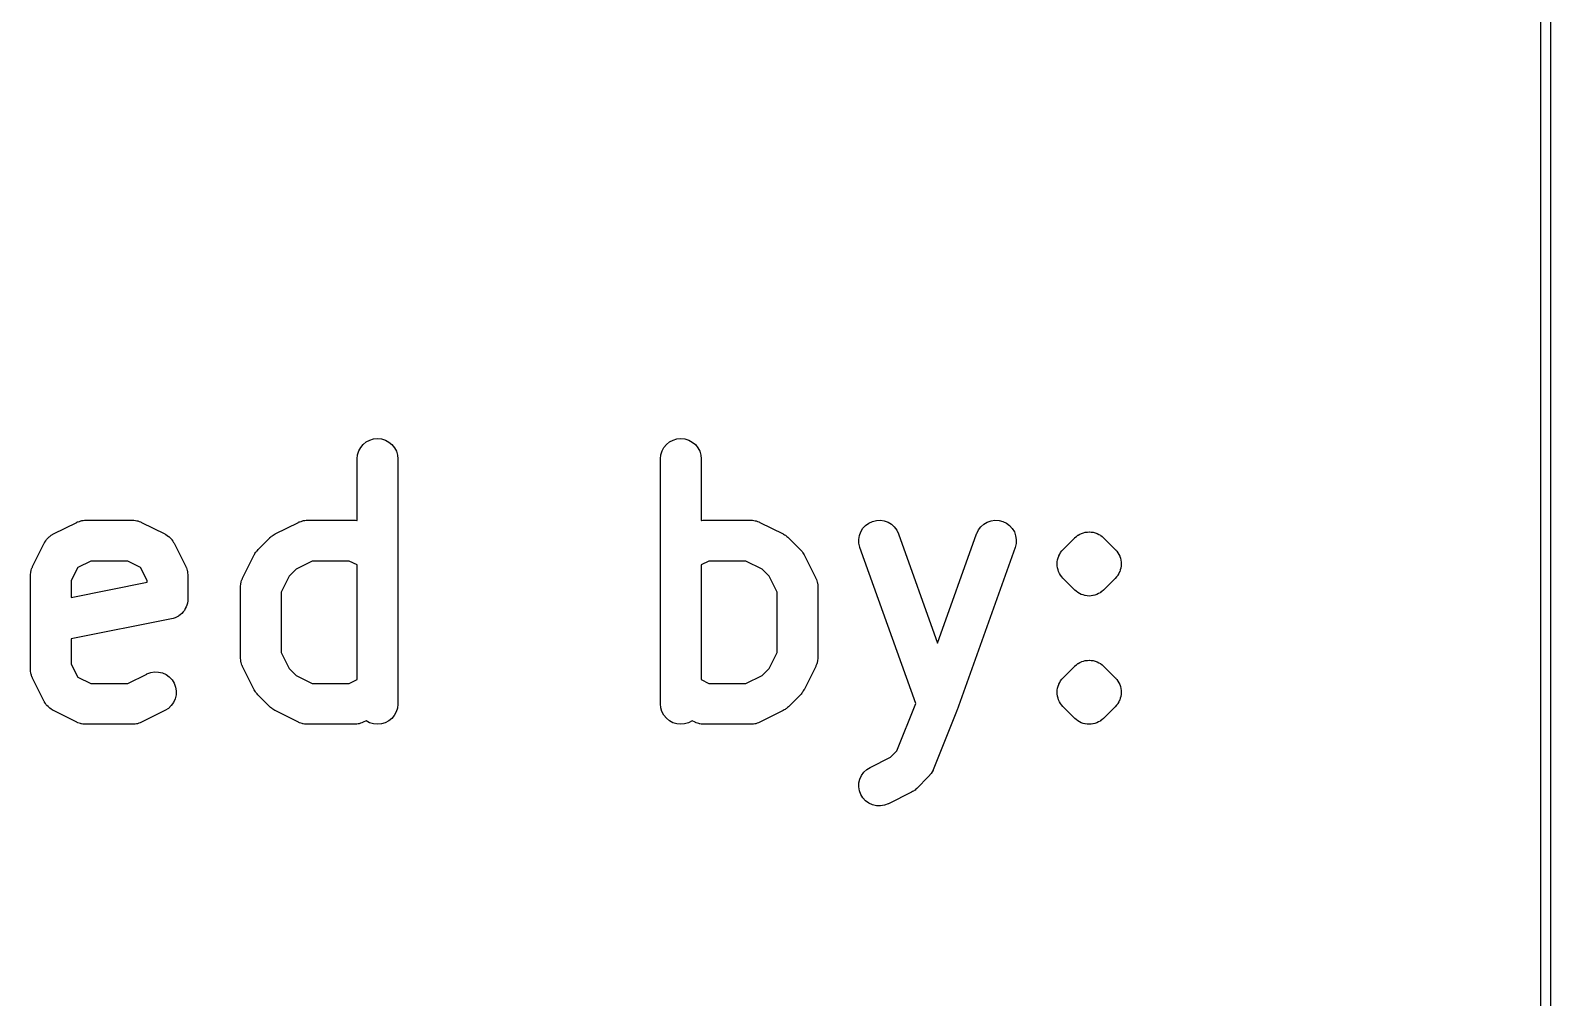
# Model space of a CAD drawing. Extents: x 60 to 191, y -145 to -39.
# Drawn here: x 171.95 to 190.56, y -130.18 to -118.33 of the extents above; entities that cross this region are included whole.
import ezdxf

# ---------------------------------------------------------------- set-up
doc = ezdxf.new("R2010")
doc.units = 0
doc.header["$MEASUREMENT"] = 0
doc.layers.add('BLACK', color=7, linetype='CONTINUOUS')

msp = doc.modelspace()

# ---------------------------------------------------------------- linework, layer by layer
at = {"layer": 'BLACK', "linetype": 'CONTINUOUS'}
for p, q in [((190.56, -38.8649), (190.56, -144.777)), ((190.44, -144.72), (190.44, -38.922)), ((175.99, -123.438), (176.021, -123.401)), ((176.021, -123.401), (176.059, -123.37)), ((176.059, -123.37), (176.102, -123.347)), ((176.102, -123.347), (176.149, -123.334)), ((176.149, -123.334), (176.198, -123.329)), ((176.198, -123.329), (176.246, -123.334)), ((176.246, -123.334), (176.293, -123.349)), ((176.293, -123.349), (176.336, -123.372)), ((176.336, -123.372), (176.373, -123.403)), ((176.373, -123.403), (176.404, -123.441)), ((179.704, -123.438), (179.735, -123.401)), ((179.735, -123.401), (179.773, -123.37)), ((179.773, -123.37), (179.817, -123.347)), ((179.817, -123.347), (179.863, -123.334)), ((179.863, -123.334), (179.912, -123.329)), ((179.912, -123.329), (179.961, -123.334)), ((179.961, -123.334), (180.007, -123.349)), ((180.007, -123.349), (180.05, -123.372)), ((180.05, -123.372), (180.088, -123.403)), ((180.088, -123.403), (180.119, -123.441)), ((175.946, -123.576), (175.951, -123.527)), ((175.946, -123.579), (175.946, -123.576)), ((175.946, -124.333), (175.946, -123.579)), ((175.951, -123.527), (175.966, -123.481)), ((175.966, -123.481), (175.99, -123.438)), ((176.404, -123.441), (176.427, -123.484)), ((176.427, -123.484), (176.441, -123.531)), ((176.441, -123.531), (176.446, -123.579)), ((176.446, -123.579), (176.446, -126.579)), ((179.66, -123.576), (179.666, -123.527)), ((179.66, -123.579), (179.66, -123.576)), ((179.66, -126.579), (179.66, -123.579)), ((179.666, -123.527), (179.681, -123.481)), ((179.681, -123.481), (179.704, -123.438)), ((180.119, -123.441), (180.141, -123.484)), ((180.141, -123.484), (180.156, -123.531)), ((180.156, -123.531), (180.16, -123.579)), ((180.16, -123.579), (180.16, -124.333)), ((172.546, -124.343), (172.562, -124.337)), ((172.562, -124.337), (172.569, -124.336)), ((172.569, -124.336), (172.576, -124.334)), ((172.576, -124.334), (172.593, -124.332)), ((172.593, -124.332), (172.61, -124.33)), ((172.61, -124.33), (172.617, -124.33)), ((172.617, -124.33), (172.625, -124.329)), ((172.625, -124.329), (173.196, -124.329)), ((173.196, -124.329), (173.199, -124.329)), ((173.199, -124.329), (173.207, -124.33)), ((173.207, -124.33), (173.214, -124.33)), ((173.214, -124.33), (173.231, -124.333)), ((173.231, -124.333), (173.248, -124.335)), ((173.248, -124.335), (173.255, -124.337)), ((173.255, -124.337), (173.262, -124.338)), ((173.262, -124.338), (173.278, -124.344)), ((175.26, -124.343), (175.276, -124.337)), ((175.276, -124.337), (175.283, -124.336)), ((175.283, -124.336), (175.29, -124.334)), ((175.29, -124.334), (175.307, -124.332)), ((175.307, -124.332), (175.324, -124.33)), ((175.324, -124.33), (175.332, -124.33)), ((175.332, -124.33), (175.339, -124.329)), ((175.339, -124.329), (175.91, -124.329)), ((175.91, -124.329), (175.914, -124.329)), ((175.914, -124.329), (175.921, -124.33)), ((175.921, -124.33), (175.928, -124.33)), ((175.928, -124.33), (175.945, -124.333)), ((175.945, -124.333), (175.946, -124.333)), ((180.16, -124.333), (180.164, -124.332)), ((180.164, -124.332), (180.181, -124.33)), ((180.181, -124.33), (180.189, -124.33)), ((180.189, -124.33), (180.196, -124.329)), ((180.196, -124.329), (180.767, -124.329)), ((180.767, -124.329), (180.771, -124.329)), ((180.771, -124.329), (180.778, -124.33)), ((180.778, -124.33), (180.786, -124.33)), ((180.786, -124.33), (180.802, -124.333)), ((180.802, -124.333), (180.819, -124.335)), ((180.819, -124.335), (180.826, -124.337)), ((180.826, -124.337), (180.834, -124.338)), ((180.834, -124.338), (180.85, -124.344)), ((182.256, -124.343), (182.304, -124.332)), ((182.304, -124.332), (182.353, -124.33)), ((182.353, -124.33), (182.401, -124.337)), ((182.401, -124.337), (182.447, -124.354)), ((183.663, -124.352), (183.709, -124.336)), ((183.709, -124.336), (183.757, -124.329)), ((183.757, -124.329), (183.806, -124.332)), ((183.806, -124.332), (183.853, -124.344)), ((172.182, -124.528), (172.186, -124.524)), ((172.186, -124.524), (172.202, -124.514)), ((172.202, -124.514), (172.218, -124.503)), ((172.218, -124.503), (172.222, -124.501)), ((172.222, -124.501), (172.227, -124.498)), ((172.227, -124.498), (172.513, -124.356)), ((172.513, -124.356), (172.516, -124.354)), ((172.516, -124.354), (172.523, -124.351)), ((172.523, -124.351), (172.529, -124.348)), ((172.529, -124.348), (172.546, -124.343)), ((173.278, -124.344), (173.294, -124.349)), ((173.294, -124.349), (173.301, -124.353)), ((173.301, -124.353), (173.308, -124.356)), ((173.308, -124.356), (173.594, -124.498)), ((173.594, -124.498), (173.597, -124.5)), ((173.597, -124.5), (173.601, -124.503)), ((173.601, -124.503), (173.606, -124.505)), ((173.606, -124.505), (173.622, -124.516)), ((173.622, -124.516), (173.638, -124.527)), ((173.638, -124.527), (173.641, -124.53)), ((174.89, -124.534), (174.9, -124.524)), ((174.9, -124.524), (174.909, -124.519)), ((174.909, -124.519), (174.917, -124.512)), ((174.917, -124.512), (174.929, -124.506)), ((174.929, -124.506), (174.941, -124.498)), ((174.941, -124.498), (175.227, -124.356)), ((175.227, -124.356), (175.23, -124.354)), ((175.23, -124.354), (175.237, -124.351)), ((175.237, -124.351), (175.244, -124.348)), ((175.244, -124.348), (175.26, -124.343)), ((180.85, -124.344), (180.866, -124.349)), ((180.866, -124.349), (180.872, -124.353)), ((180.872, -124.353), (180.879, -124.356)), ((180.879, -124.356), (181.165, -124.498)), ((181.165, -124.498), (181.168, -124.5)), ((181.168, -124.5), (181.18, -124.508)), ((181.18, -124.508), (181.192, -124.514)), ((181.192, -124.514), (181.2, -124.521)), ((181.2, -124.521), (181.209, -124.527)), ((181.209, -124.527), (181.219, -124.536)), ((182.089, -124.564), (182.097, -124.516)), ((182.097, -124.516), (182.114, -124.47)), ((182.114, -124.47), (182.14, -124.428)), ((182.14, -124.428), (182.173, -124.392)), ((182.173, -124.392), (182.212, -124.364)), ((182.212, -124.364), (182.256, -124.343)), ((182.447, -124.354), (182.488, -124.379)), ((182.488, -124.379), (182.524, -124.412)), ((182.524, -124.412), (182.553, -124.451)), ((182.553, -124.451), (182.574, -124.495)), ((182.574, -124.495), (183.053, -125.836)), ((183.053, -125.836), (183.532, -124.495)), ((183.532, -124.495), (183.533, -124.492)), ((183.533, -124.492), (183.555, -124.448)), ((183.555, -124.448), (183.584, -124.409)), ((183.584, -124.409), (183.621, -124.377)), ((183.621, -124.377), (183.663, -124.352)), ((183.853, -124.344), (183.897, -124.365)), ((183.897, -124.365), (183.936, -124.395)), ((183.936, -124.395), (183.969, -124.431)), ((183.969, -124.431), (183.994, -124.473)), ((183.994, -124.473), (184.01, -124.519)), ((184.01, -124.519), (184.017, -124.567)), ((184.754, -124.528), (184.773, -124.513)), ((184.773, -124.513), (184.773, -124.513)), ((184.773, -124.513), (184.773, -124.513)), ((184.773, -124.513), (184.774, -124.513)), ((184.774, -124.512), (184.795, -124.502)), ((184.774, -124.513), (184.774, -124.512)), ((184.795, -124.502), (184.816, -124.491)), ((184.816, -124.491), (184.816, -124.49)), ((184.816, -124.49), (184.817, -124.49)), ((184.817, -124.49), (184.84, -124.483)), ((184.817, -124.49), (184.817, -124.49)), ((184.817, -124.49), (184.817, -124.49)), ((184.84, -124.483), (184.863, -124.477)), ((184.863, -124.477), (184.863, -124.476)), ((184.863, -124.476), (184.864, -124.476)), ((184.863, -124.477), (184.863, -124.477)), ((184.864, -124.476), (184.888, -124.474)), ((184.864, -124.476), (184.864, -124.476)), ((184.888, -124.474), (184.911, -124.472)), ((184.911, -124.472), (184.912, -124.472)), ((184.912, -124.472), (184.912, -124.472)), ((184.912, -124.472), (184.912, -124.472)), ((184.912, -124.472), (184.913, -124.472)), ((184.913, -124.472), (184.936, -124.475)), ((184.936, -124.475), (184.96, -124.477)), ((184.96, -124.477), (184.96, -124.477)), ((184.96, -124.477), (184.961, -124.477)), ((184.961, -124.477), (184.961, -124.477)), ((184.961, -124.477), (184.961, -124.477)), ((184.961, -124.477), (184.984, -124.484)), ((184.984, -124.484), (185.006, -124.491)), ((185.006, -124.491), (185.007, -124.491)), ((185.007, -124.491), (185.007, -124.492)), ((185.007, -124.492), (185.008, -124.492)), ((185.008, -124.492), (185.008, -124.492)), ((185.008, -124.492), (185.029, -124.503)), ((185.029, -124.503), (185.049, -124.514)), ((185.049, -124.514), (185.05, -124.515)), ((185.05, -124.515), (185.05, -124.515)), ((185.05, -124.515), (185.05, -124.515)), ((185.05, -124.515), (185.051, -124.515)), ((185.051, -124.515), (185.069, -124.53)), ((171.972, -124.896), (172.115, -124.61)), ((172.115, -124.61), (172.117, -124.607)), ((172.117, -124.607), (172.12, -124.603)), ((172.12, -124.603), (172.122, -124.598)), ((172.122, -124.598), (172.133, -124.582)), ((172.133, -124.582), (172.143, -124.566)), ((172.143, -124.566), (172.147, -124.562)), ((172.147, -124.562), (172.15, -124.558)), ((172.15, -124.558), (172.164, -124.545)), ((172.164, -124.545), (172.177, -124.531)), ((172.177, -124.531), (172.182, -124.528)), ((173.641, -124.53), (173.646, -124.533)), ((173.646, -124.533), (173.659, -124.547)), ((173.659, -124.547), (173.673, -124.561)), ((173.673, -124.561), (173.676, -124.565)), ((173.676, -124.565), (173.679, -124.569)), ((173.679, -124.569), (173.689, -124.585)), ((173.689, -124.585), (173.7, -124.601)), ((173.7, -124.601), (173.702, -124.606)), ((173.702, -124.606), (173.705, -124.61)), ((173.705, -124.61), (173.848, -124.896)), ((174.709, -124.718), (174.715, -124.709)), ((174.715, -124.709), (174.725, -124.699)), ((174.725, -124.699), (174.734, -124.688)), ((174.734, -124.688), (174.876, -124.545)), ((174.876, -124.545), (174.879, -124.543)), ((174.879, -124.543), (174.89, -124.534)), ((181.219, -124.536), (181.23, -124.545)), ((181.23, -124.545), (181.373, -124.688)), ((181.373, -124.688), (181.375, -124.691)), ((181.375, -124.691), (181.384, -124.702)), ((181.384, -124.702), (181.394, -124.712)), ((181.394, -124.712), (181.399, -124.721)), ((182.091, -124.612), (182.089, -124.564)), ((182.102, -124.66), (182.091, -124.612)), ((182.103, -124.663), (182.102, -124.66)), ((182.786, -126.574), (182.103, -124.663)), ((184.003, -124.663), (183.289, -126.663)), ((184.015, -124.616), (184.003, -124.663)), ((184.017, -124.567), (184.015, -124.616)), ((184.561, -124.724), (184.576, -124.706)), ((184.576, -124.706), (184.591, -124.688)), ((184.591, -124.688), (184.734, -124.545)), ((184.734, -124.545), (184.735, -124.544)), ((184.735, -124.544), (184.735, -124.543)), ((184.735, -124.543), (184.735, -124.543)), ((184.735, -124.543), (184.735, -124.543)), ((184.735, -124.543), (184.736, -124.543)), ((184.735, -124.544), (184.735, -124.544)), ((184.735, -124.544), (184.735, -124.544)), ((184.736, -124.543), (184.754, -124.528)), ((185.069, -124.53), (185.087, -124.545)), ((185.087, -124.545), (185.23, -124.688)), ((185.23, -124.688), (185.231, -124.689)), ((185.231, -124.689), (185.231, -124.689)), ((185.231, -124.689), (185.231, -124.689)), ((185.231, -124.689), (185.232, -124.691)), ((185.232, -124.691), (185.247, -124.709)), ((185.247, -124.709), (185.262, -124.727)), ((171.97, -124.903), (171.972, -124.896)), ((172.684, -124.829), (172.525, -124.908)), ((173.137, -124.829), (172.684, -124.829)), ((173.295, -124.908), (173.137, -124.829)), ((173.848, -124.896), (173.85, -124.899)), ((173.85, -124.899), (173.852, -124.906)), ((174.544, -125.039), (174.687, -124.753)), ((174.687, -124.753), (174.688, -124.75)), ((174.688, -124.75), (174.696, -124.738)), ((174.696, -124.738), (174.703, -124.726)), ((174.703, -124.726), (174.709, -124.718)), ((175.398, -124.829), (175.201, -124.927)), ((175.851, -124.829), (175.398, -124.829)), ((175.946, -124.877), (175.851, -124.829)), ((175.946, -126.282), (175.946, -124.877)), ((180.255, -124.829), (180.16, -124.877)), ((180.16, -124.877), (180.16, -126.282)), ((180.708, -124.829), (180.255, -124.829)), ((180.905, -124.927), (180.708, -124.829)), ((181.399, -124.721), (181.406, -124.729)), ((181.406, -124.729), (181.412, -124.741)), ((181.412, -124.741), (181.42, -124.753)), ((181.42, -124.753), (181.562, -125.039)), ((184.517, -124.862), (184.52, -124.839)), ((184.518, -124.863), (184.517, -124.862)), ((184.517, -124.864), (184.518, -124.863)), ((184.52, -124.887), (184.517, -124.864)), ((184.52, -124.839), (184.522, -124.815)), ((184.522, -124.911), (184.52, -124.887)), ((184.522, -124.815), (184.523, -124.815)), ((184.523, -124.814), (184.53, -124.791)), ((184.523, -124.815), (184.523, -124.814)), ((184.53, -124.791), (184.537, -124.769)), ((184.537, -124.767), (184.549, -124.747)), ((184.537, -124.768), (184.537, -124.767)), ((184.537, -124.769), (184.537, -124.768)), ((184.549, -124.747), (184.56, -124.726)), ((184.56, -124.725), (184.561, -124.724)), ((184.56, -124.726), (184.56, -124.725)), ((185.262, -124.727), (185.262, -124.728)), ((185.262, -124.728), (185.263, -124.729)), ((185.263, -124.729), (185.274, -124.75)), ((185.274, -124.75), (185.285, -124.77)), ((185.285, -124.77), (185.285, -124.771)), ((185.285, -124.771), (185.285, -124.772)), ((185.285, -124.772), (185.292, -124.795)), ((185.292, -124.795), (185.299, -124.817)), ((185.301, -124.891), (185.298, -124.914)), ((185.299, -124.817), (185.299, -124.818)), ((185.299, -124.818), (185.299, -124.819)), ((185.299, -124.819), (185.301, -124.842)), ((185.301, -124.842), (185.303, -124.866)), ((185.303, -124.867), (185.301, -124.891)), ((185.303, -124.866), (185.303, -124.867)), ((185.303, -124.867), (185.303, -124.867)), ((171.946, -125.004), (171.947, -124.997)), ((171.946, -125.008), (171.946, -125.004)), ((171.946, -126.151), (171.946, -125.008)), ((171.947, -124.99), (171.95, -124.973)), ((171.947, -124.997), (171.947, -124.99)), ((171.95, -124.973), (171.951, -124.956)), ((171.951, -124.956), (171.954, -124.949)), ((171.954, -124.949), (171.955, -124.941)), ((171.955, -124.941), (171.961, -124.926)), ((171.961, -124.926), (171.966, -124.909)), ((171.966, -124.909), (171.97, -124.903)), ((172.525, -124.908), (172.446, -125.067)), ((172.446, -125.067), (172.446, -125.274)), ((173.375, -125.067), (173.295, -124.908)), ((173.375, -125.088), (173.375, -125.067)), ((173.852, -124.906), (173.856, -124.912)), ((173.856, -124.912), (173.861, -124.929)), ((173.861, -124.929), (173.867, -124.945)), ((173.867, -124.945), (173.868, -124.952)), ((173.868, -124.952), (173.87, -124.959)), ((173.87, -124.959), (173.871, -124.976)), ((173.871, -124.976), (173.874, -124.993)), ((173.874, -124.993), (173.874, -125)), ((173.874, -125), (173.875, -125.008)), ((173.875, -125.008), (173.875, -125.293)), ((174.525, -125.092), (174.526, -125.084)), ((174.526, -125.084), (174.532, -125.068)), ((174.532, -125.068), (174.538, -125.052)), ((174.538, -125.052), (174.541, -125.046)), ((174.541, -125.046), (174.544, -125.039)), ((175.116, -125.013), (175.017, -125.21)), ((175.201, -124.927), (175.116, -125.013)), ((180.991, -125.013), (180.905, -124.927)), ((181.089, -125.21), (180.991, -125.013)), ((181.562, -125.039), (181.564, -125.042)), ((181.564, -125.042), (181.567, -125.049)), ((181.567, -125.049), (181.57, -125.055)), ((181.57, -125.055), (181.575, -125.072)), ((181.575, -125.072), (181.581, -125.088)), ((184.522, -124.912), (184.522, -124.911)), ((184.522, -124.913), (184.522, -124.912)), ((184.529, -124.935), (184.522, -124.913)), ((184.535, -124.958), (184.529, -124.935)), ((184.536, -124.958), (184.535, -124.958)), ((184.536, -124.959), (184.536, -124.958)), ((184.547, -124.98), (184.536, -124.959)), ((184.558, -125.001), (184.547, -124.98)), ((184.558, -125.002), (184.558, -125.001)), ((184.559, -125.002), (184.558, -125.002)), ((184.574, -125.021), (184.559, -125.002)), ((184.588, -125.039), (184.574, -125.021)), ((184.589, -125.04), (184.588, -125.039)), ((184.591, -125.042), (184.589, -125.04)), ((184.589, -125.04), (184.589, -125.04)), ((184.589, -125.04), (184.589, -125.04)), ((184.734, -125.184), (184.591, -125.042)), ((185.23, -125.042), (185.087, -125.184)), ((185.245, -125.023), (185.23, -125.042)), ((185.26, -125.005), (185.245, -125.023)), ((185.261, -125.004), (185.26, -125.005)), ((185.26, -125.005), (185.26, -125.005)), ((185.272, -124.983), (185.261, -125.004)), ((185.283, -124.963), (185.272, -124.983)), ((185.284, -124.962), (185.283, -124.963)), ((185.291, -124.938), (185.284, -124.961)), ((185.284, -124.961), (185.284, -124.962)), ((185.298, -124.916), (185.291, -124.938)), ((185.298, -124.914), (185.298, -124.915)), ((185.298, -124.915), (185.298, -124.916)), ((172.446, -125.274), (173.375, -125.088)), ((174.517, -125.147), (174.518, -125.14)), ((174.517, -125.151), (174.517, -125.147)), ((174.517, -126.008), (174.517, -125.151)), ((174.518, -125.132), (174.521, -125.116)), ((174.518, -125.14), (174.518, -125.132)), ((174.521, -125.116), (174.523, -125.099)), ((174.523, -125.099), (174.525, -125.092)), ((175.017, -125.21), (175.017, -125.949)), ((181.089, -125.949), (181.089, -125.21)), ((181.581, -125.088), (181.582, -125.095)), ((181.582, -125.095), (181.584, -125.102)), ((181.584, -125.102), (181.586, -125.119)), ((181.586, -125.119), (181.588, -125.136)), ((181.588, -125.136), (181.588, -125.143)), ((181.588, -125.143), (181.589, -125.151)), ((181.589, -125.151), (181.589, -126.008)), ((184.752, -125.199), (184.734, -125.184)), ((184.77, -125.214), (184.752, -125.199)), ((184.77, -125.215), (184.77, -125.214)), ((184.771, -125.215), (184.77, -125.215)), ((184.77, -125.215), (184.77, -125.215)), ((184.792, -125.227), (184.771, -125.215)), ((184.771, -125.215), (184.771, -125.215)), ((184.813, -125.238), (184.792, -125.227)), ((184.814, -125.238), (184.813, -125.238)), ((184.813, -125.238), (184.813, -125.238)), ((184.813, -125.238), (184.813, -125.238)), ((184.814, -125.239), (184.814, -125.238)), ((184.837, -125.245), (184.814, -125.239)), ((184.859, -125.252), (184.837, -125.245)), ((184.86, -125.252), (184.859, -125.252)), ((184.86, -125.253), (184.86, -125.252)), ((184.861, -125.253), (184.86, -125.253)), ((184.86, -125.253), (184.86, -125.253)), ((184.884, -125.255), (184.861, -125.253)), ((184.908, -125.258), (184.884, -125.255)), ((184.909, -125.258), (184.908, -125.258)), ((184.908, -125.258), (184.908, -125.258)), ((184.933, -125.255), (184.909, -125.258)), ((184.909, -125.258), (184.909, -125.258)), ((184.909, -125.258), (184.909, -125.258)), ((184.956, -125.253), (184.933, -125.255)), ((184.957, -125.253), (184.956, -125.253)), ((184.958, -125.253), (184.957, -125.253)), ((184.957, -125.253), (184.957, -125.253)), ((184.981, -125.246), (184.958, -125.253)), ((184.958, -125.253), (184.958, -125.253)), ((185.003, -125.24), (184.981, -125.246)), ((185.004, -125.24), (185.003, -125.24)), ((185.005, -125.239), (185.004, -125.239)), ((185.004, -125.239), (185.004, -125.24)), ((185.004, -125.24), (185.004, -125.24)), ((185.026, -125.228), (185.005, -125.239)), ((185.046, -125.217), (185.026, -125.228)), ((185.047, -125.217), (185.046, -125.217)), ((185.048, -125.217), (185.047, -125.217)), ((185.047, -125.217), (185.047, -125.217)), ((185.066, -125.202), (185.048, -125.216)), ((185.048, -125.216), (185.048, -125.217)), ((185.085, -125.187), (185.066, -125.202)), ((185.086, -125.186), (185.085, -125.186)), ((185.085, -125.186), (185.085, -125.186)), ((185.085, -125.186), (185.085, -125.186)), ((185.085, -125.186), (185.085, -125.187)), ((185.087, -125.184), (185.086, -125.186)), ((185.086, -125.186), (185.086, -125.186)), ((185.086, -125.186), (185.086, -125.186)), ((173.816, -125.453), (173.801, -125.47)), ((173.831, -125.435), (173.816, -125.453)), ((173.832, -125.433), (173.831, -125.434)), ((173.831, -125.434), (173.831, -125.435)), ((173.843, -125.412), (173.832, -125.433)), ((173.854, -125.392), (173.843, -125.412)), ((173.855, -125.391), (173.854, -125.392)), ((173.862, -125.368), (173.855, -125.39)), ((173.855, -125.39), (173.855, -125.391)), ((173.869, -125.345), (173.862, -125.368)), ((173.87, -125.343), (173.869, -125.344)), ((173.869, -125.344), (173.869, -125.345)), ((173.872, -125.32), (173.87, -125.343)), ((173.875, -125.297), (173.872, -125.32)), ((173.875, -125.293), (173.875, -125.295)), ((173.875, -125.295), (173.875, -125.295)), ((173.875, -125.295), (173.875, -125.295)), ((173.875, -125.295), (173.875, -125.297)), ((173.674, -125.539), (172.446, -125.784)), ((173.696, -125.532), (173.674, -125.539)), ((173.718, -125.525), (173.696, -125.532)), ((173.719, -125.525), (173.718, -125.525)), ((173.72, -125.524), (173.719, -125.525)), ((173.741, -125.513), (173.72, -125.524)), ((173.761, -125.503), (173.741, -125.513)), ((173.762, -125.502), (173.761, -125.503)), ((173.763, -125.501), (173.762, -125.502)), ((173.781, -125.487), (173.763, -125.501)), ((173.799, -125.472), (173.781, -125.487)), ((173.8, -125.471), (173.799, -125.472)), ((173.801, -125.47), (173.8, -125.471)), ((172.446, -125.784), (172.446, -126.092)), ((174.518, -126.015), (174.517, -126.008)), ((174.518, -126.022), (174.518, -126.015)), ((175.017, -125.949), (175.116, -126.145)), ((180.991, -126.145), (181.089, -125.949)), ((181.589, -126.011), (181.588, -126.019)), ((181.589, -126.008), (181.589, -126.011)), ((171.947, -126.158), (171.946, -126.151)), ((171.946, -126.165), (171.947, -126.158)), ((171.949, -126.182), (171.946, -126.165)), ((171.951, -126.199), (171.949, -126.182)), ((171.953, -126.206), (171.951, -126.199)), ((172.446, -126.092), (172.525, -126.25)), ((173.373, -126.211), (173.419, -126.194)), ((173.419, -126.194), (173.467, -126.187)), ((173.467, -126.187), (173.516, -126.189)), ((173.516, -126.189), (173.563, -126.2)), ((173.563, -126.2), (173.608, -126.22)), ((174.521, -126.039), (174.518, -126.022)), ((174.522, -126.056), (174.521, -126.039)), ((174.524, -126.063), (174.522, -126.056)), ((174.525, -126.071), (174.524, -126.063)), ((174.531, -126.087), (174.525, -126.071)), ((174.536, -126.103), (174.531, -126.087)), ((174.54, -126.109), (174.536, -126.103)), ((174.542, -126.116), (174.54, -126.109)), ((174.544, -126.12), (174.542, -126.116)), ((174.687, -126.405), (174.544, -126.12)), ((175.116, -126.145), (175.201, -126.231)), ((180.905, -126.231), (180.991, -126.145)), ((181.562, -126.12), (181.42, -126.405)), ((181.565, -126.113), (181.562, -126.12)), ((181.569, -126.106), (181.565, -126.113)), ((181.574, -126.09), (181.569, -126.106)), ((181.58, -126.074), (181.574, -126.09)), ((181.581, -126.067), (181.58, -126.074)), ((181.583, -126.06), (181.581, -126.067)), ((181.585, -126.043), (181.583, -126.06)), ((181.588, -126.026), (181.585, -126.043)), ((181.588, -126.019), (181.588, -126.026)), ((184.591, -126.26), (184.734, -126.117)), ((184.734, -126.117), (184.735, -126.115)), ((184.735, -126.115), (184.736, -126.114)), ((184.735, -126.115), (184.735, -126.115)), ((184.735, -126.115), (184.735, -126.115)), ((184.735, -126.115), (184.735, -126.115)), ((184.735, -126.115), (184.735, -126.115)), ((184.735, -126.115), (184.735, -126.115)), ((184.736, -126.114), (184.754, -126.1)), ((184.754, -126.1), (184.773, -126.085)), ((184.773, -126.085), (184.773, -126.084)), ((184.773, -126.084), (184.774, -126.084)), ((184.773, -126.085), (184.773, -126.085)), ((184.774, -126.084), (184.795, -126.073)), ((184.774, -126.084), (184.774, -126.084)), ((184.795, -126.073), (184.816, -126.062)), ((184.816, -126.062), (184.816, -126.062)), ((184.816, -126.062), (184.817, -126.062)), ((184.817, -126.061), (184.84, -126.055)), ((184.817, -126.062), (184.817, -126.061)), ((184.817, -126.062), (184.817, -126.062)), ((184.84, -126.055), (184.863, -126.048)), ((184.863, -126.048), (184.863, -126.048)), ((184.863, -126.048), (184.863, -126.048)), ((184.863, -126.048), (184.864, -126.048)), ((184.864, -126.048), (184.888, -126.046)), ((184.864, -126.048), (184.864, -126.048)), ((184.888, -126.046), (184.911, -126.043)), ((184.911, -126.043), (184.912, -126.043)), ((184.912, -126.043), (184.912, -126.043)), ((184.912, -126.043), (184.912, -126.043)), ((184.912, -126.043), (184.913, -126.043)), ((184.913, -126.043), (184.936, -126.046)), ((184.936, -126.046), (184.96, -126.048)), ((184.96, -126.048), (184.96, -126.048)), ((184.96, -126.048), (184.961, -126.049)), ((184.961, -126.049), (184.961, -126.049)), ((184.961, -126.049), (184.961, -126.049)), ((184.961, -126.049), (184.984, -126.056)), ((184.984, -126.056), (185.006, -126.063)), ((185.006, -126.063), (185.007, -126.063)), ((185.007, -126.063), (185.007, -126.063)), ((185.007, -126.063), (185.008, -126.063)), ((185.008, -126.063), (185.008, -126.063)), ((185.008, -126.063), (185.029, -126.074)), ((185.029, -126.074), (185.049, -126.086)), ((185.049, -126.086), (185.05, -126.086)), ((185.05, -126.086), (185.05, -126.086)), ((185.05, -126.086), (185.05, -126.086)), ((185.05, -126.086), (185.051, -126.087)), ((185.051, -126.087), (185.069, -126.102)), ((185.069, -126.102), (185.087, -126.117)), ((185.087, -126.117), (185.23, -126.26)), ((171.954, -126.213), (171.953, -126.206)), ((171.96, -126.229), (171.954, -126.213)), ((171.965, -126.246), (171.96, -126.229)), ((171.968, -126.252), (171.965, -126.246)), ((171.971, -126.259), (171.968, -126.252)), ((171.972, -126.262), (171.971, -126.259)), ((172.115, -126.548), (171.972, -126.262)), ((172.525, -126.25), (172.684, -126.329)), ((172.684, -126.329), (173.137, -126.329)), ((173.137, -126.329), (173.37, -126.213)), ((173.37, -126.213), (173.373, -126.211)), ((173.608, -126.22), (173.647, -126.249)), ((173.647, -126.249), (173.68, -126.285)), ((173.68, -126.285), (173.706, -126.326)), ((173.706, -126.326), (173.723, -126.372)), ((173.723, -126.372), (173.731, -126.42)), ((175.201, -126.231), (175.398, -126.329)), ((175.398, -126.329), (175.851, -126.329)), ((175.851, -126.329), (175.946, -126.282)), ((180.16, -126.282), (180.255, -126.329)), ((180.255, -126.329), (180.708, -126.329)), ((180.708, -126.329), (180.905, -126.231)), ((184.52, -126.41), (184.522, -126.387)), ((184.522, -126.387), (184.523, -126.386)), ((184.523, -126.385), (184.53, -126.363)), ((184.523, -126.386), (184.523, -126.385)), ((184.53, -126.363), (184.537, -126.34)), ((184.537, -126.339), (184.549, -126.318)), ((184.537, -126.34), (184.537, -126.339)), ((184.537, -126.339), (184.537, -126.339)), ((184.549, -126.318), (184.56, -126.297)), ((184.56, -126.297), (184.561, -126.296)), ((184.56, -126.297), (184.56, -126.297)), ((184.561, -126.296), (184.576, -126.278)), ((184.576, -126.278), (184.591, -126.26)), ((185.23, -126.26), (185.231, -126.261)), ((185.231, -126.261), (185.231, -126.261)), ((185.231, -126.261), (185.231, -126.261)), ((185.231, -126.261), (185.232, -126.262)), ((185.232, -126.262), (185.247, -126.28)), ((185.247, -126.28), (185.262, -126.299)), ((185.262, -126.299), (185.262, -126.299)), ((185.262, -126.299), (185.263, -126.3)), ((185.263, -126.3), (185.274, -126.321)), ((185.274, -126.321), (185.285, -126.342)), ((185.285, -126.342), (185.285, -126.343)), ((185.285, -126.343), (185.285, -126.343)), ((185.285, -126.343), (185.292, -126.366)), ((185.292, -126.366), (185.299, -126.389)), ((185.299, -126.389), (185.299, -126.389)), ((185.299, -126.389), (185.299, -126.39)), ((172.118, -126.553), (172.115, -126.548)), ((172.12, -126.558), (172.118, -126.553)), ((172.131, -126.573), (172.12, -126.558)), ((172.141, -126.589), (172.131, -126.573)), ((173.699, -126.561), (173.67, -126.6)), ((173.719, -126.516), (173.699, -126.561)), ((173.73, -126.469), (173.719, -126.516)), ((173.731, -126.42), (173.73, -126.469)), ((174.694, -126.417), (174.687, -126.405)), ((174.701, -126.43), (174.694, -126.417)), ((174.707, -126.438), (174.701, -126.43)), ((174.713, -126.447), (174.707, -126.438)), ((174.722, -126.457), (174.713, -126.447)), ((174.731, -126.468), (174.722, -126.457)), ((174.734, -126.47), (174.731, -126.468)), ((174.876, -126.613), (174.734, -126.47)), ((181.373, -126.47), (181.23, -126.613)), ((181.382, -126.459), (181.373, -126.47)), ((181.391, -126.449), (181.382, -126.459)), ((181.397, -126.441), (181.391, -126.449)), ((181.404, -126.433), (181.397, -126.441)), ((181.41, -126.42), (181.404, -126.433)), ((181.418, -126.408), (181.41, -126.42)), ((181.42, -126.405), (181.418, -126.408)), ((182.554, -127.153), (182.786, -126.574)), ((184.517, -126.434), (184.52, -126.41)), ((184.518, -126.435), (184.517, -126.434)), ((184.52, -126.459), (184.517, -126.435)), ((184.517, -126.435), (184.518, -126.435)), ((184.522, -126.482), (184.52, -126.459)), ((184.522, -126.483), (184.522, -126.482)), ((184.522, -126.484), (184.522, -126.483)), ((184.529, -126.507), (184.522, -126.484)), ((184.535, -126.529), (184.529, -126.507)), ((184.536, -126.53), (184.535, -126.529)), ((184.536, -126.531), (184.536, -126.53)), ((184.547, -126.552), (184.536, -126.531)), ((184.558, -126.572), (184.547, -126.552)), ((184.558, -126.573), (184.558, -126.572)), ((184.559, -126.574), (184.558, -126.573)), ((184.573, -126.592), (184.559, -126.574)), ((185.261, -126.575), (185.26, -126.576)), ((185.272, -126.555), (185.261, -126.575)), ((185.283, -126.534), (185.272, -126.555)), ((185.284, -126.533), (185.283, -126.534)), ((185.291, -126.51), (185.284, -126.532)), ((185.284, -126.532), (185.284, -126.533)), ((185.298, -126.487), (185.291, -126.51)), ((185.301, -126.462), (185.298, -126.486)), ((185.298, -126.486), (185.298, -126.487)), ((185.298, -126.487), (185.298, -126.487)), ((185.299, -126.39), (185.301, -126.414)), ((185.301, -126.414), (185.303, -126.437)), ((185.303, -126.439), (185.301, -126.462)), ((185.303, -126.437), (185.303, -126.438)), ((185.303, -126.438), (185.303, -126.439)), ((172.145, -126.593), (172.141, -126.589)), ((172.148, -126.598), (172.145, -126.593)), ((172.162, -126.611), (172.148, -126.598)), ((172.175, -126.625), (172.162, -126.611)), ((172.179, -126.628), (172.175, -126.625)), ((172.183, -126.632), (172.179, -126.628)), ((172.199, -126.642), (172.183, -126.632)), ((172.214, -126.653), (172.199, -126.642)), ((172.219, -126.655), (172.214, -126.653)), ((172.224, -126.658), (172.219, -126.655)), ((172.227, -126.66), (172.224, -126.658)), ((172.513, -126.803), (172.227, -126.66)), ((173.594, -126.66), (173.308, -126.803)), ((173.635, -126.634), (173.594, -126.66)), ((173.67, -126.6), (173.635, -126.634)), ((174.887, -126.622), (174.876, -126.613)), ((174.897, -126.632), (174.887, -126.622)), ((174.906, -126.637), (174.897, -126.632)), ((174.914, -126.644), (174.906, -126.637)), ((174.926, -126.651), (174.914, -126.644)), ((174.938, -126.658), (174.926, -126.651)), ((174.941, -126.66), (174.938, -126.658)), ((175.227, -126.803), (174.941, -126.66)), ((176.371, -126.758), (176.333, -126.788)), ((176.402, -126.72), (176.371, -126.758)), ((176.426, -126.678), (176.402, -126.72)), ((176.441, -126.631), (176.426, -126.678)), ((176.446, -126.583), (176.441, -126.631)), ((176.446, -126.579), (176.446, -126.583)), ((179.665, -126.628), (179.66, -126.579)), ((179.679, -126.674), (179.665, -126.628)), ((179.702, -126.717), (179.679, -126.674)), ((179.733, -126.755), (179.702, -126.717)), ((179.77, -126.786), (179.733, -126.755)), ((181.165, -126.66), (180.879, -126.803)), ((181.177, -126.652), (181.165, -126.66)), ((181.189, -126.646), (181.177, -126.652)), ((181.197, -126.639), (181.189, -126.646)), ((181.206, -126.634), (181.197, -126.639)), ((181.216, -126.624), (181.206, -126.634)), ((181.227, -126.616), (181.216, -126.624)), ((181.23, -126.613), (181.227, -126.616)), ((183.285, -126.672), (183, -127.386)), ((183.286, -126.669), (183.285, -126.672)), ((183.287, -126.667), (183.286, -126.669)), ((183.289, -126.663), (183.287, -126.667)), ((184.588, -126.611), (184.573, -126.592)), ((184.589, -126.612), (184.588, -126.611)), ((184.591, -126.613), (184.589, -126.612)), ((184.589, -126.612), (184.589, -126.612)), ((184.589, -126.612), (184.589, -126.612)), ((184.734, -126.756), (184.591, -126.613)), ((184.752, -126.771), (184.734, -126.756)), ((185.085, -126.758), (185.066, -126.773)), ((185.086, -126.757), (185.085, -126.758)), ((185.085, -126.758), (185.085, -126.758)), ((185.085, -126.758), (185.085, -126.758)), ((185.085, -126.758), (185.085, -126.758)), ((185.087, -126.756), (185.086, -126.757)), ((185.086, -126.757), (185.086, -126.757)), ((185.086, -126.757), (185.086, -126.757)), ((185.23, -126.613), (185.087, -126.756)), ((185.245, -126.595), (185.23, -126.613)), ((185.26, -126.577), (185.245, -126.595)), ((185.26, -126.576), (185.26, -126.577)), ((172.52, -126.805), (172.513, -126.803)), ((172.526, -126.809), (172.52, -126.805)), ((172.542, -126.814), (172.526, -126.809)), ((172.558, -126.82), (172.542, -126.814)), ((172.566, -126.821), (172.558, -126.82)), ((172.573, -126.824), (172.566, -126.821)), ((172.59, -126.826), (172.573, -126.824)), ((172.606, -126.828), (172.59, -126.826)), ((172.614, -126.828), (172.606, -126.828)), ((172.621, -126.829), (172.614, -126.828)), ((172.625, -126.829), (172.621, -126.829)), ((173.196, -126.829), (172.625, -126.829)), ((173.203, -126.828), (173.196, -126.829)), ((173.211, -126.829), (173.203, -126.828)), ((173.228, -126.826), (173.211, -126.829)), ((173.245, -126.824), (173.228, -126.826)), ((173.252, -126.822), (173.245, -126.824)), ((173.259, -126.821), (173.252, -126.822)), ((173.275, -126.815), (173.259, -126.821)), ((173.291, -126.81), (173.275, -126.815)), ((173.298, -126.807), (173.291, -126.81)), ((173.305, -126.804), (173.298, -126.807)), ((173.308, -126.803), (173.305, -126.804)), ((175.234, -126.805), (175.227, -126.803)), ((175.24, -126.809), (175.234, -126.805)), ((175.257, -126.814), (175.24, -126.809)), ((175.273, -126.82), (175.257, -126.814)), ((175.28, -126.821), (175.273, -126.82)), ((175.287, -126.824), (175.28, -126.821)), ((175.304, -126.826), (175.287, -126.824)), ((175.321, -126.828), (175.304, -126.826)), ((175.328, -126.828), (175.321, -126.828)), ((175.335, -126.829), (175.328, -126.828)), ((175.339, -126.829), (175.335, -126.829)), ((175.91, -126.829), (175.339, -126.829)), ((175.918, -126.828), (175.91, -126.829)), ((175.925, -126.829), (175.918, -126.828)), ((175.942, -126.826), (175.925, -126.829)), ((175.959, -126.824), (175.942, -126.826)), ((175.966, -126.822), (175.959, -126.824)), ((175.973, -126.821), (175.966, -126.822)), ((175.989, -126.815), (175.973, -126.821)), ((176.006, -126.81), (175.989, -126.815)), ((176.012, -126.807), (176.006, -126.81)), ((176.019, -126.804), (176.012, -126.807)), ((176.022, -126.803), (176.019, -126.804)), ((176.056, -126.786), (176.022, -126.803)), ((176.099, -126.81), (176.056, -126.786)), ((176.056, -126.786), (176.056, -126.786)), ((176.146, -126.824), (176.099, -126.81)), ((176.194, -126.829), (176.146, -126.824)), ((176.243, -126.825), (176.194, -126.829)), ((176.29, -126.811), (176.243, -126.825)), ((176.333, -126.788), (176.29, -126.811)), ((179.813, -126.81), (179.77, -126.786)), ((179.86, -126.824), (179.813, -126.81)), ((179.909, -126.829), (179.86, -126.824)), ((179.957, -126.825), (179.909, -126.829)), ((180.004, -126.811), (179.957, -126.825)), ((180.047, -126.788), (180.004, -126.811)), ((180.05, -126.786), (180.047, -126.788)), ((180.084, -126.803), (180.05, -126.786)), ((180.091, -126.805), (180.084, -126.803)), ((180.098, -126.809), (180.091, -126.805)), ((180.114, -126.814), (180.098, -126.809)), ((180.13, -126.82), (180.114, -126.814)), ((180.137, -126.821), (180.13, -126.82)), ((180.144, -126.824), (180.137, -126.821)), ((180.161, -126.826), (180.144, -126.824)), ((180.178, -126.828), (180.161, -126.826)), ((180.185, -126.828), (180.178, -126.828)), ((180.193, -126.829), (180.185, -126.828)), ((180.196, -126.829), (180.193, -126.829)), ((180.767, -126.829), (180.196, -126.829)), ((180.775, -126.828), (180.767, -126.829)), ((180.782, -126.829), (180.775, -126.828)), ((180.799, -126.826), (180.782, -126.829)), ((180.816, -126.824), (180.799, -126.826)), ((180.823, -126.822), (180.816, -126.824)), ((180.83, -126.821), (180.823, -126.822)), ((180.846, -126.815), (180.83, -126.821)), ((180.863, -126.81), (180.846, -126.815)), ((180.869, -126.807), (180.863, -126.81)), ((180.876, -126.804), (180.869, -126.807)), ((180.879, -126.803), (180.876, -126.804)), ((184.77, -126.786), (184.752, -126.771)), ((184.771, -126.787), (184.77, -126.786)), ((184.77, -126.786), (184.77, -126.786)), ((184.77, -126.786), (184.77, -126.786)), ((184.792, -126.798), (184.771, -126.787)), ((184.771, -126.787), (184.771, -126.787)), ((184.813, -126.809), (184.792, -126.798)), ((184.813, -126.81), (184.813, -126.809)), ((184.813, -126.809), (184.813, -126.809)), ((184.814, -126.81), (184.813, -126.81)), ((184.837, -126.817), (184.814, -126.81)), ((184.814, -126.81), (184.814, -126.81)), ((184.859, -126.824), (184.837, -126.817)), ((184.86, -126.824), (184.859, -126.824)), ((184.861, -126.824), (184.86, -126.824)), ((184.86, -126.824), (184.86, -126.824)), ((184.86, -126.824), (184.86, -126.824)), ((184.884, -126.827), (184.861, -126.824)), ((184.908, -126.829), (184.884, -126.827)), ((184.909, -126.829), (184.908, -126.829)), ((184.908, -126.829), (184.908, -126.829)), ((184.933, -126.827), (184.909, -126.829)), ((184.909, -126.829), (184.909, -126.829)), ((184.909, -126.829), (184.909, -126.829)), ((184.956, -126.825), (184.933, -126.827)), ((184.957, -126.825), (184.956, -126.825)), ((184.958, -126.825), (184.957, -126.825)), ((184.957, -126.825), (184.957, -126.825)), ((184.981, -126.818), (184.958, -126.825)), ((184.958, -126.825), (184.958, -126.825)), ((185.003, -126.811), (184.981, -126.818)), ((185.004, -126.811), (185.003, -126.811)), ((185.005, -126.811), (185.004, -126.811)), ((185.004, -126.811), (185.004, -126.811)), ((185.004, -126.811), (185.004, -126.811)), ((185.026, -126.8), (185.005, -126.811)), ((185.046, -126.789), (185.026, -126.8)), ((185.047, -126.789), (185.046, -126.789)), ((185.048, -126.788), (185.047, -126.788)), ((185.047, -126.788), (185.047, -126.789)), ((185.066, -126.773), (185.048, -126.788)), ((185.048, -126.788), (185.048, -126.788)), ((182.227, -127.356), (182.476, -127.231)), ((182.476, -127.231), (182.554, -127.153)), ((182.091, -127.547), (182.102, -127.499)), ((182.102, -127.499), (182.122, -127.455)), ((182.122, -127.455), (182.15, -127.415)), ((182.15, -127.415), (182.186, -127.382)), ((182.186, -127.382), (182.227, -127.356)), ((182.944, -127.47), (182.801, -127.613)), ((182.975, -127.433), (182.944, -127.47)), ((182.944, -127.47), (182.944, -127.47)), ((182.998, -127.39), (182.975, -127.433)), ((183, -127.386), (182.998, -127.389)), ((182.998, -127.389), (182.998, -127.39)), ((182.998, -127.39), (182.998, -127.39)), ((182.089, -127.596), (182.091, -127.547)), ((182.097, -127.644), (182.089, -127.596)), ((182.114, -127.689), (182.097, -127.644)), ((182.14, -127.731), (182.114, -127.689)), ((182.736, -127.66), (182.451, -127.803)), ((182.748, -127.652), (182.736, -127.66)), ((182.761, -127.646), (182.748, -127.652)), ((182.769, -127.639), (182.761, -127.646)), ((182.778, -127.634), (182.769, -127.639)), ((182.788, -127.624), (182.778, -127.634)), ((182.799, -127.616), (182.788, -127.624)), ((182.801, -127.613), (182.799, -127.616)), ((182.173, -127.767), (182.14, -127.731)), ((182.213, -127.795), (182.173, -127.767)), ((182.257, -127.815), (182.213, -127.795)), ((182.305, -127.827), (182.257, -127.815)), ((182.354, -127.829), (182.305, -127.827)), ((182.402, -127.821), (182.354, -127.829)), ((182.448, -127.804), (182.402, -127.821)), ((182.451, -127.803), (182.448, -127.804))]:
    msp.add_line(p, q, dxfattribs=at)

doc.saveas('drawing.dxf')
